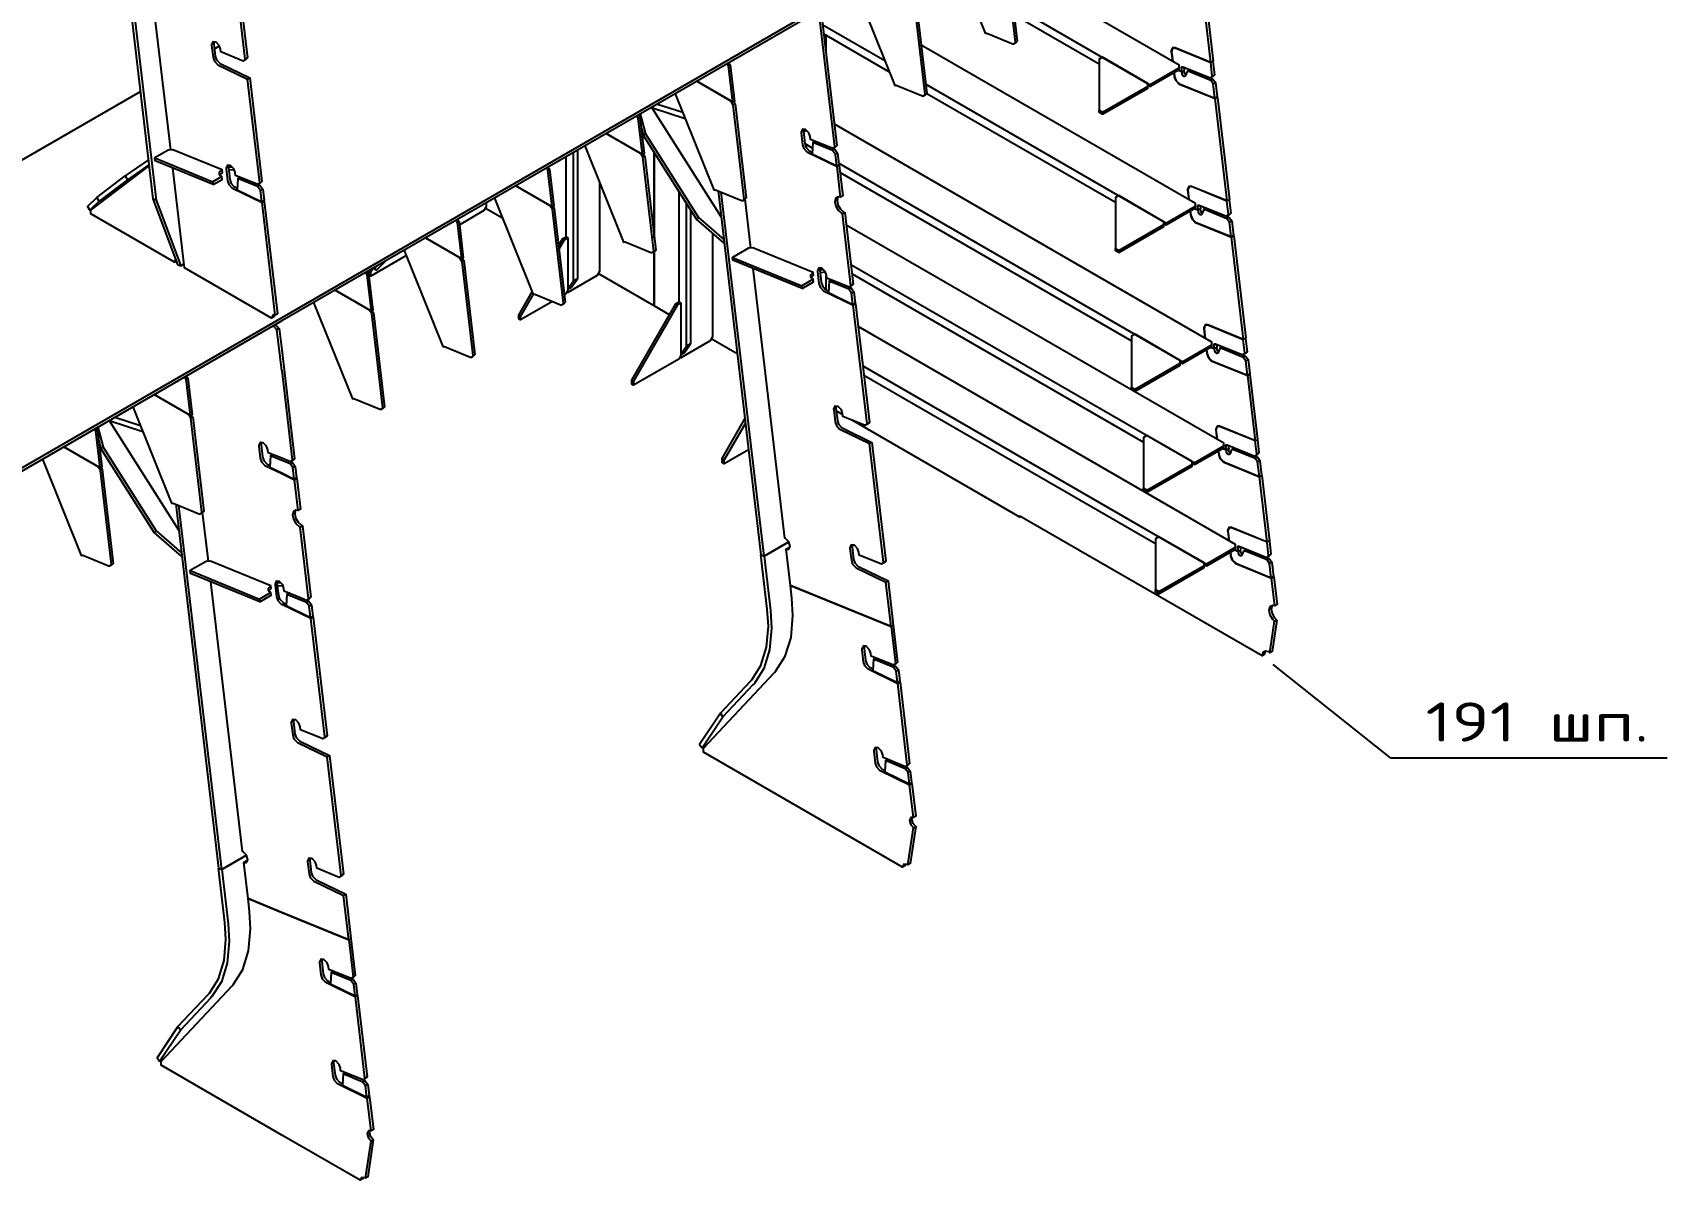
# Model space of a CAD drawing. Header units: millimetres. Extents: x -438477 to 631584, y 118817 to 676146.
# Drawn here: x 358844 to 361401, y 339561 to 341356 of the extents above; entities that cross this region are included whole.
import ezdxf
from ezdxf.enums import TextEntityAlignment as Align

# ---------------------------------------------------------------- set-up
doc = ezdxf.new("R2010")
doc.units = ezdxf.units.MM
doc.linetypes.add('AVEVASOLID', pattern=[7.5, 7.5])
doc.layers.add('20_1', color=1, linetype='CONTINUOUS')
doc.styles.add('SIMPLEX', font='simplex.shx', dxfattribs={"width": 0.7})

msp = doc.modelspace()

# ---------------------------------------------------------------- linework, layer by layer
at = {"layer": '20_1', "color": 1, "linetype": 'AVEVASOLID'}
for p, q in [((358897.612, 342240.641), (359032.161, 341096.134)), ((360381.506, 341340.949), (360364.266, 341487.736)), ((360240.079, 341259.302), (360222.844, 341406.086)), ((360379.506, 341383.698), (360512.322, 341307.017)), ((360080.016, 341368.406), (360176.909, 341312.464)), ((360081.715, 341353.953), (360183.98, 341294.91)), ((360084.769, 341352.189), (360084.769, 341327.982)), ((359932.781, 341304.108), (359930.631, 341307.496)), ((360635.902, 341297.123), (360642.038, 341294.611)), ((360643.417, 341302.71), (360686.45, 341285.102)), ((360650.481, 341295.518), (360651.643, 341295.649)), ((359882.773, 341279.865), (359939.491, 341247.117)), ((359935.944, 341249.17), (359882.776, 341279.865)), ((360588.336, 341273.743), (360591.872, 341271.702)), ((360690.866, 341275.87), (360686.91, 341281.202)), ((359821.227, 341244.33), (359860.951, 341231.367)), ((360242.877, 341260.904), (360537.758, 341090.656)), ((359791.359, 341222.458), (359789.209, 341225.846)), ((359794.191, 341228.724), (359802.568, 341197.785)), ((359812.192, 341239.115), (359864.739, 341221.967)), ((359957.237, 341096.006), (359939.989, 341242.795)), ((359741.351, 341198.215), (359798.07, 341165.467)), ((359794.536, 341167.512), (359741.354, 341198.215)), ((359795.554, 341209.278), (359799.33, 341195.331)), ((360054.352, 341203.171), (360049.796, 341200.541)), ((360051.91, 341182.551), (360063.976, 341175.583)), ((360099.745, 341165.635), (360095.387, 341171.543)), ((359024.982, 341157.197), (358988.428, 341131.827)), ((359025.906, 341149.338), (358992.171, 341125.925)), ((359649.938, 341140.809), (359647.788, 341144.196)), ((359678.536, 341036.89), (359678.536, 341161.948)), ((359815.816, 341014.353), (359798.579, 341161.136)), ((359599.93, 341116.565), (359656.648, 341083.82)), ((359653.114, 341085.862), (359599.933, 341116.569)), ((360107.202, 341137.156), (360563.245, 340873.859)), ((359200.243, 341109.333), (359195.885, 341115.241)), ((359855.312, 340934.827), (359855.312, 341107.096)), ((359988.208, 340537.302), (359921.294, 341106.589)), ((359674.394, 340932.703), (359657.16, 341079.487)), ((359885.751, 341066.678), (359925.334, 341032.548)), ((360661.337, 341080.762), (360667.473, 341078.254)), ((360668.852, 341086.353), (360711.885, 341068.744)), ((360675.917, 341079.16), (360677.08, 341079.288)), ((359508.516, 341059.159), (359506.366, 341062.546)), ((360613.771, 341057.383), (360617.307, 341055.341)), ((360716.301, 341059.51), (360712.344, 341064.841)), ((359458.508, 341034.916), (359515.227, 341002.17)), ((359511.682, 341004.218), (359458.511, 341034.919)), ((359666.84, 341022.757), (359673.232, 341033.826)), ((359667.478, 341017.328), (359676.061, 341032.194)), ((359383.012, 340991.327), (359378.265, 340986.619)), ((359532.985, 340851.05), (359515.727, 340997.843)), ((359367.095, 340977.509), (359364.945, 340980.897)), ((359681.365, 340955.182), (359690.202, 340967.756)), ((360084.769, 340979.175), (360084.769, 340954.368)), ((360125.789, 340979.044), (360581.831, 340715.748)), ((359317.087, 340953.266), (359373.805, 340920.521)), ((359370.271, 340922.562), (359317.09, 340953.269)), ((359681.011, 340949.729), (359681.011, 340952.994)), ((360125.232, 340948.838), (360120.874, 340954.746)), ((359391.55, 340769.404), (359374.316, 340916.187)), ((359781.065, 340812.354), (359850.009, 340931.766)), ((359858.141, 340853.119), (359866.979, 340865.693)), ((360686.824, 340863.965), (360692.961, 340861.454)), ((360694.339, 340869.553), (360737.373, 340851.945)), ((360701.404, 340862.36), (360702.565, 340862.488)), ((359857.787, 340847.666), (359857.787, 340850.931)), ((360639.258, 340840.586), (360642.793, 340838.544)), ((360741.788, 340842.713), (360737.831, 340848.044)), ((359084.251, 340814.21), (359082.102, 340817.597)), ((360144.428, 340820.499), (360600.47, 340557.203)), ((359034.244, 340789.966), (359090.962, 340757.221)), ((359087.428, 340759.263), (359034.247, 340789.969)), ((358942.83, 340732.56), (358940.68, 340735.947)), ((358945.664, 340738.825), (358954.039, 340707.886)), ((358963.663, 340749.216), (359016.217, 340732.068)), ((358972.699, 340754.432), (359012.431, 340741.468)), ((359108.704, 340606.107), (359091.473, 340752.891)), ((358892.822, 340708.317), (358949.541, 340675.571)), ((358945.998, 340677.622), (358892.827, 340708.32)), ((358947.026, 340719.379), (358950.801, 340705.433)), ((360712.927, 340711.445), (360755.96, 340693.836)), ((359216.071, 340694.245), (359219.417, 340696.177)), ((359251.216, 340675.739), (359246.858, 340681.647)), ((360657.845, 340682.477), (360661.382, 340680.436)), ((360705.412, 340705.857), (360711.548, 340703.345)), ((360719.991, 340704.252), (360721.153, 340704.38)), ((360760.376, 340684.604), (360756.418, 340689.936)), ((358967.294, 340524.454), (358950.041, 340671.247)), ((359233.673, 340667.545), (359253.307, 340657.969)), ((359139.679, 340047.403), (359072.765, 340616.697)), ((359037.222, 340576.78), (359076.805, 340542.649)), ((360724.051, 340547.309), (360730.187, 340544.797)), ((360731.566, 340552.897), (360774.599, 340535.288)), ((360738.629, 340545.707), (360739.792, 340545.835)), ((360779.015, 340526.056), (360775.057, 340531.388)), ((360676.485, 340523.929), (360680.02, 340521.888)), ((359233.673, 340491.672), (359235.138, 340491.797)), ((359276.703, 340458.939), (359272.345, 340464.847)), ((360194.74, 340357.572), (360190.382, 340363.48)), ((359891.15, 340237.363), (359923.886, 340285.981)), ((360213.381, 340199.024), (360209.023, 340204.932)), ((359346.213, 339867.673), (359341.855, 339873.581)), ((359042.622, 339747.465), (359075.357, 339796.082)), ((359364.851, 339709.125), (359360.494, 339715.037))]:
    msp.add_line(p, q, dxfattribs=at)
at = {"layer": '20_1', "color": 6, "linetype": 'AVEVASOLID'}
for p, q in [((359059.934, 341172.538), (358934.366, 342240.641)), ((359128.362, 341330.802), (359136.202, 341335.328)), ((359933.44, 341308.396), (359933.36, 341309.07)), ((358326.613, 340867.911), (359012.441, 341263.877)), ((360696.632, 341255.134), (360697.452, 341254.798)), ((359921.172, 341067.954), (359812.674, 341238.956)), ((359816.417, 341168.397), (359816.417, 341034.943)), ((359816.417, 341034.943), (359816.417, 341168.397)), ((360104.244, 341149.256), (360105.873, 341148.462)), ((359204.743, 341092.954), (359206.371, 341092.161)), ((359967.433, 341019.199), (359958.403, 341096.024)), ((359579.05, 341065.751), (359552.316, 341081.183)), ((360722.069, 341038.773), (360722.887, 341038.437)), ((359372.359, 340975.245), (359428.206, 341007.486)), ((359370, 340983.814), (359369.53, 340982.999)), ((359375.658, 340987.082), (359372.359, 340981.367)), ((360129.73, 340932.459), (360131.358, 340931.666)), ((359233.673, 340910.004), (357468.002, 339890.595)), ((359233.673, 340905.106), (357468.002, 339885.697)), ((359946.358, 340853.684), (359905.516, 340877.265)), ((359233.673, 340859.922), (359253.676, 340689.771)), ((359084.912, 340818.497), (359084.833, 340819.175)), ((359233.673, 340827.805), (359250.14, 340687.729)), ((360747.556, 340821.976), (360748.375, 340821.641)), ((360111.313, 340758.448), (360101.073, 340764.359)), ((359072.644, 340578.055), (358964.147, 340749.061)), ((360388.371, 340598.487), (360125.823, 340750.071)), ((359233.673, 340666.33), (359253.809, 340656.525)), ((359255.715, 340659.36), (359257.344, 340658.567)), ((360766.142, 340663.868), (360766.962, 340663.532)), ((359118.904, 340529.3), (359109.874, 340606.132)), ((360784.781, 340505.32), (360785.6, 340504.984)), ((359279.295, 340439.728), (359233.673, 340461.948)), ((359281.203, 340442.56), (359282.831, 340441.767)), ((360772.206, 340388.706), (360770.787, 340383.646)), ((360199.24, 340341.193), (360200.868, 340340.4)), ((360217.879, 340182.645), (360219.507, 340181.852)), ((359350.711, 339851.294), (359352.339, 339850.501)), ((359369.35, 339692.75), (359370.979, 339691.956))]:
    msp.add_line(p, q, dxfattribs=at)
at = {"layer": '20_1', "ltscale": 0.5}
msp.add_line((360968.088, 340221.753), (360784.675, 340368.154), dxfattribs=at)
at = {"layer": '20_1', "color": 1, "linetype": 'AVEVASOLID'}
for points in [[(358902.275, 342240.641), (359037.059, 341094.129), (359075.565, 340991.401)], [(360273.493, 341505.445), (360334.113, 341354.938), (360336.533, 341355.234), (360378.517, 341338.047)], [(360367.095, 341489.368), (360384.334, 341342.582), (360381.345, 341339.679), (360378.517, 341338.047), (360381.506, 341340.949), (360384.334, 341342.582)], [(360591.872, 341274.561), (360591.872, 341271.702), (360637.834, 341298.237), (360637.834, 341305.179), (360370.607, 341459.461)], [(360132.069, 341423.795), (360192.685, 341273.295), (360195.104, 341273.591), (360237.09, 341256.4)], [(360225.673, 341407.718), (360242.908, 341260.935), (360239.917, 341258.033), (360237.09, 341256.4), (360240.079, 341259.302), (360242.908, 341260.935)], [(360377.808, 341398.148), (360591.872, 341274.561), (360637.834, 341301.096)], [(360617.307, 341058.201), (360617.307, 341055.341), (360663.269, 341081.879), (360663.269, 341088.819), (360234.018, 341336.646)], [(360627.057, 341330.927), (360625.687, 341326.056), (360627.435, 341311.182)], [(360631.366, 341331.571), (360627.057, 341330.927), (360628.914, 341331.998)], [(360686.995, 341308.808), (360631.366, 341331.571), (360631.784, 341331.812)], [(359933.106, 341308.924), (359935.256, 341305.536), (359941.966, 341248.548), (359939.491, 341247.117), (359932.781, 341304.108), (359935.256, 341305.536)], [(360517.626, 341228.428), (360588.336, 341269.251), (360588.336, 341276.6), (360517.626, 341317.426), (360512.322, 341314.365), (360512.322, 341234.754)], [(360648.1, 341290.137), (360646.901, 341291.181), (360645.931, 341293.619), (360645.574, 341296.653), (360642.038, 341294.611), (360635.902, 341297.123)], [(360641.274, 341301.114), (360641.765, 341302.543), (360643.392, 341302.723)], [(360644.936, 341302.091), (360645.574, 341296.653), (360642.038, 341294.611), (360641.274, 341301.114), (360643.784, 341302.561)], [(360655.179, 341297.687), (360654.018, 341297.559), (360650.481, 341295.518), (360650.189, 341294.99), (360647.17, 341287.974), (360646.938, 341287.674), (360645.311, 341287.494)], [(360686.372, 341284.91), (360690.445, 341283.243), (360686.91, 341281.202), (360651.854, 341295.545), (360655.391, 341297.587)], [(360690.529, 341310.85), (360692.975, 341290.046), (360689.986, 341287.143), (360686.45, 341285.102), (360689.439, 341288.004), (360692.975, 341290.046)], [(360689.439, 341288.004), (360686.995, 341308.808), (360687.344, 341309.009)], [(360241.216, 341275.336), (360617.307, 341058.201), (360663.269, 341084.736)], [(360517.626, 341231.693), (360517.626, 341228.428), (360512.322, 341231.489), (360512.322, 341234.754), (360517.626, 341231.693), (360588.336, 341272.519)], [(360629.521, 341293.439), (360630.272, 341287.049), (360632.985, 341280.509), (360637.888, 341276.096), (360693.517, 341253.333)], [(360647.572, 341288.91), (360645.201, 341287.543), (360643.364, 341289.139), (360642.395, 341291.578), (360642.038, 341294.611)], [(360690.445, 341283.243), (360694.402, 341277.912), (360697.051, 341255.375), (360693.517, 341253.333), (360690.866, 341275.87), (360694.402, 341277.912)], [(359849.22, 341260.492), (359909.844, 341109.989), (359912.264, 341110.285), (359954.247, 341093.104)], [(359940.675, 341247.803), (359942.816, 341244.428), (359939.989, 341242.795), (359935.947, 341249.164)], [(359942.816, 341244.428), (359960.065, 341097.638), (359957.076, 341094.736), (359954.247, 341093.104), (359957.237, 341096.006), (359960.065, 341097.638)], [(359791.684, 341227.274), (359793.834, 341223.887), (359800.545, 341166.898), (359798.07, 341165.467), (359791.359, 341222.458), (359793.834, 341223.887)], [(359926.021, 341026.71), (359882.514, 341064.225), (359799.33, 341195.331), (359802.568, 341197.785), (359885.751, 341066.678), (359882.514, 341064.225)], [(360642.793, 340841.404), (360642.793, 340838.544), (360688.756, 340865.079), (360688.756, 340872.022), (360098.294, 341212.925)], [(359136.867, 341133.408), (359140.709, 341136.994), (359140.199, 341141.327), (359063.229, 341172.825), (359056.195, 341172.214), (359034.982, 341159.968)], [(359696.097, 341172.086), (359696.097, 340971.158), (359690.202, 340967.756), (359690.202, 341168.683)], [(359707.805, 341178.849), (359768.422, 341028.345), (359770.841, 341028.641), (359812.825, 341011.451)], [(359799.26, 341166.157), (359801.408, 341162.769), (359798.579, 341161.136), (359794.54, 341167.505)], [(360064.6, 341184.144), (360063.326, 341166.648), (360101.834, 341147.867)], [(360095.87, 341174.836), (360098.923, 341173.585), (360095.387, 341171.543), (360064.6, 341184.144), (360067.944, 341186.075)], [(360098.923, 341173.585), (360103.281, 341167.676), (360105.37, 341149.906), (360101.834, 341147.867), (360099.745, 341165.635), (360103.281, 341167.676)], [(359126.456, 341118.412), (359035.492, 341155.634), (359034.982, 341159.968), (359125.946, 341122.745), (359126.456, 341118.412), (359140.598, 341126.575), (359140.09, 341130.909), (359125.946, 341122.745)], [(359150.168, 341145.752), (359150.444, 341145.856), (359155.403, 341146.287)], [(359150.627, 341141.401), (359150.954, 341141.523), (359158.678, 341142.191)], [(359650.263, 341145.624), (359652.413, 341142.237), (359659.123, 341085.248), (359656.648, 341083.82), (359649.938, 341140.809), (359652.413, 341142.237)], [(359801.408, 341162.769), (359818.643, 341015.986), (359815.654, 341013.083), (359812.825, 341011.451), (359815.816, 341014.353), (359818.643, 341015.986)], [(360105.145, 341151.813), (360642.793, 340841.404), (360688.756, 340867.939)], [(358948.077, 341092.515), (358944.333, 341098.417), (358988.428, 341131.827), (358992.171, 341125.925), (358948.077, 341092.515), (358933.374, 341078.19)], [(359140.09, 341130.909), (359136.263, 341133.878), (359136.302, 341137.69), (359140.199, 341141.327)], [(359165.097, 341127.839), (359163.823, 341110.346), (359202.333, 341091.562)], [(359196.367, 341118.534), (359199.42, 341117.283), (359195.885, 341115.241), (359165.097, 341127.839), (359168.443, 341129.77)], [(359199.42, 341117.283), (359203.78, 341111.374), (359205.867, 341093.604), (359202.333, 341091.562), (359200.243, 341109.333), (359203.78, 341111.374)], [(359730.507, 341122.48), (359730.507, 340982.389), (359726.973, 340976.264), (359681.011, 340949.729), (359679.596, 340950.544)], [(358944.333, 341098.417), (358929.631, 341084.089), (358933.374, 341078.19), (358938.678, 341081.251)], [(359037.059, 341094.129), (359032.161, 341096.134), (359070.667, 340993.403), (359075.565, 340991.401), (359080.867, 340994.462)], [(359566.385, 341097.199), (359627.001, 340946.695), (359629.419, 340946.992), (359671.404, 340929.801)], [(359916.396, 341108.594), (359983.31, 340539.307), (359988.208, 340537.302), (360026.796, 340559.58)], [(360543.06, 341012.067), (360613.771, 341052.894), (360613.771, 341060.242), (360543.06, 341101.066), (360537.758, 341098.005), (360537.758, 341018.397)], [(360652.492, 341114.567), (360651.122, 341109.696), (360652.87, 341094.822)], [(360656.801, 341115.21), (360652.492, 341114.567), (360654.35, 341115.641)], [(360712.43, 341092.447), (360656.801, 341115.21), (360657.219, 341115.452)], [(360715.965, 341094.489), (360718.41, 341073.685), (360715.422, 341070.783), (360711.885, 341068.744), (360714.876, 341071.647), (360718.41, 341073.685)], [(360714.876, 341071.647), (360712.43, 341092.447), (360712.779, 341092.652)], [(359657.839, 341084.507), (359659.987, 341081.119), (359657.16, 341079.487), (359653.119, 341085.856)], [(359659.987, 341081.119), (359677.222, 340934.336), (359674.233, 340931.434), (359671.404, 340929.801), (359674.394, 340932.703), (359677.222, 340934.336)], [(359872.875, 341079.416), (359872.875, 340869.095), (359866.979, 340865.693), (359866.979, 341088.709)], [(360654.956, 341077.079), (360655.707, 341070.691), (360658.42, 341064.148), (360663.323, 341059.736), (360718.952, 341036.973)], [(360673.535, 341073.777), (360672.336, 341074.82), (360671.365, 341077.259), (360671.01, 341080.292), (360667.473, 341078.254), (360661.337, 341080.762)], [(360666.71, 341084.754), (360667.201, 341086.182), (360668.828, 341086.362)], [(360670.371, 341085.731), (360671.01, 341080.292), (360667.473, 341078.254), (360666.71, 341084.754), (360669.219, 341086.204)], [(360673.007, 341072.553), (360670.636, 341071.183), (360668.8, 341072.779), (360667.83, 341075.217), (360667.473, 341078.254)], [(360680.614, 341081.33), (360679.453, 341081.202), (360675.917, 341079.16), (360675.624, 341078.629), (360672.604, 341071.616), (360672.373, 341071.314), (360670.746, 341071.134)], [(360711.807, 341068.549), (360715.88, 341066.883), (360712.344, 341064.841), (360677.29, 341079.188), (360680.826, 341081.226)], [(360715.88, 341066.883), (360719.838, 341061.551), (360722.487, 341039.014), (360718.952, 341036.973), (360716.301, 341059.51), (360719.838, 341061.551)], [(359508.841, 341063.975), (359510.991, 341060.587), (359517.702, 341003.599), (359515.227, 341002.17), (359508.516, 341059.159), (359510.991, 341060.587)], [(359907.285, 341042.866), (359907.285, 340880.326), (359903.749, 340874.201), (359857.787, 340847.666), (359856.372, 340848.484)], [(360661.382, 340683.292), (360661.382, 340680.436), (360707.343, 340706.971), (360707.343, 340713.91), (360116.881, 341054.816)], [(360543.06, 341015.333), (360543.06, 341012.067), (360537.758, 341015.131), (360537.758, 341018.397), (360543.06, 341015.333), (360613.771, 341056.159)], [(359424.959, 341015.546), (359485.594, 340865.03), (359488.013, 340865.326), (359529.996, 340848.148)], [(359681.365, 341035.257), (359676.061, 341032.194), (359673.232, 341033.826), (359678.536, 341036.89), (359681.365, 341035.257), (359681.365, 340953.608), (359677.828, 340947.483), (359675.815, 340946.32)], [(360061.855, 340972.913), (360065.697, 340976.499), (360065.187, 340980.832), (359970.729, 341019.486), (359963.695, 341018.876), (359938.947, 341004.587)], [(359396.256, 340998.975), (359381.764, 340984.595), (359376.56, 340987.601)], [(359516.414, 341002.854), (359518.556, 340999.476), (359515.727, 340997.843), (359511.687, 341004.212)], [(359518.556, 340999.476), (359535.814, 340852.683), (359532.825, 340849.781), (359529.996, 340848.148), (359532.985, 340851.05), (359535.814, 340852.683)], [(360047.91, 340955.875), (359939.456, 341000.254), (359938.947, 341004.587), (360047.4, 340960.209), (360047.91, 340955.875), (360065.587, 340966.08), (360065.077, 340970.414), (360047.4, 340960.209)], [(360124.091, 340993.497), (360661.382, 340683.292), (360707.343, 340709.83)], [(359367.42, 340982.325), (359369.569, 340978.937), (359376.28, 340921.949), (359373.805, 340920.521), (359367.095, 340977.509), (359369.569, 340978.937)], [(359681.365, 340954.883), (359686.905, 340958.082), (359696.097, 340971.158)], [(360065.077, 340970.414), (360061.25, 340973.383), (360061.29, 340977.195), (360065.187, 340980.832)], [(360075.156, 340985.257), (360075.433, 340985.361), (360080.393, 340985.792)], [(360075.615, 340980.906), (360075.943, 340981.028), (360083.667, 340981.696)], [(360090.086, 340967.344), (360088.812, 340949.851), (360127.321, 340931.067)], [(360121.356, 340958.036), (360124.41, 340956.788), (360120.874, 340954.746), (360090.086, 340967.344), (360093.431, 340969.275)], [(359626.875, 340947.004), (359607.118, 340912.781), (359604.289, 340914.414), (359625.327, 340950.852)], [(360124.41, 340956.788), (360128.767, 340950.879), (360130.856, 340933.109), (360127.321, 340931.067), (360125.232, 340948.838), (360128.767, 340950.879)], [(359283.542, 340933.899), (359344.156, 340783.396), (359346.574, 340783.692), (359388.559, 340766.504)], [(359374.997, 340921.207), (359377.144, 340917.823), (359374.316, 340916.187), (359370.276, 340922.556)], [(359377.144, 340917.823), (359394.377, 340771.036), (359391.388, 340768.137), (359388.559, 340766.504), (359391.55, 340769.404), (359394.377, 340771.036)], [(359607.118, 340906.659), (359604.289, 340908.292), (359604.289, 340914.414)], [(359657.245, 340935.599), (359607.118, 340906.659), (359607.118, 340912.781)], [(359852.837, 340930.134), (359783.894, 340810.718), (359783.894, 340804.596), (359781.065, 340806.229), (359781.065, 340812.354), (359783.894, 340810.718)], [(359858.141, 340933.195), (359852.837, 340930.134), (359850.009, 340931.766), (359855.312, 340934.827), (359858.141, 340933.195), (359858.141, 340851.545), (359854.605, 340845.42), (359783.894, 340804.596)], [(360680.02, 340524.747), (360680.02, 340521.888), (360725.981, 340548.426), (360725.981, 340555.366), (360135.521, 340896.268)], [(360677.979, 340897.77), (360676.608, 340892.899), (360678.357, 340878.025)], [(360682.288, 340898.414), (360677.979, 340897.77), (360679.836, 340898.841)], [(360737.917, 340875.651), (360682.288, 340898.414), (360682.706, 340898.655)], [(359858.141, 340852.82), (359863.681, 340856.019), (359872.875, 340869.095)], [(360568.547, 340795.27), (360639.258, 340836.094), (360639.258, 340843.442), (360568.547, 340884.269), (360563.245, 340881.208), (360563.245, 340801.597)], [(360699.022, 340856.98), (360697.823, 340858.024), (360696.852, 340860.462), (360696.495, 340863.495), (360692.961, 340861.454), (360686.824, 340863.965)], [(360692.197, 340867.957), (360692.687, 340869.385), (360694.315, 340869.565)], [(360695.857, 340868.934), (360696.495, 340863.495), (360692.961, 340861.454), (360692.197, 340867.957), (360694.705, 340869.404)], [(360698.494, 340855.753), (360696.123, 340854.386), (360694.286, 340855.982), (360693.317, 340858.42), (360692.961, 340861.454)], [(360706.102, 340864.53), (360704.939, 340864.402), (360701.404, 340862.36), (360701.112, 340861.832), (360698.091, 340854.816), (360697.859, 340854.517), (360696.233, 340854.337)], [(360737.294, 340851.752), (360741.367, 340850.086), (360737.831, 340848.044), (360702.777, 340862.388), (360706.313, 340864.429)], [(360741.452, 340877.692), (360743.898, 340856.888), (360740.907, 340853.986), (360737.373, 340851.945), (360740.361, 340854.847), (360743.898, 340856.888)], [(360740.361, 340854.847), (360737.917, 340875.651), (360738.266, 340875.852)], [(360142.729, 340834.952), (360680.02, 340524.747), (360725.981, 340551.282)], [(360568.547, 340798.536), (360568.547, 340795.27), (360563.245, 340798.331), (360563.245, 340801.597), (360568.547, 340798.536), (360639.258, 340839.362)], [(360680.443, 340860.282), (360681.194, 340853.892), (360683.907, 340847.352), (360688.809, 340842.939), (360744.438, 340820.176)], [(360741.367, 340850.086), (360745.323, 340844.755), (360747.974, 340822.217), (360744.438, 340820.176), (360741.788, 340842.713), (360745.323, 340844.755)], [(359084.577, 340819.025), (359086.726, 340815.638), (359093.437, 340758.649), (359090.962, 340757.221), (359084.251, 340814.21), (359086.726, 340815.638)], [(359000.699, 340770.6), (359061.31, 340620.099), (359063.728, 340620.395), (359105.715, 340603.205)], [(359092.154, 340757.908), (359094.301, 340754.523), (359091.473, 340752.891), (359087.433, 340759.257)], [(358943.155, 340737.375), (358945.305, 340733.988), (358952.016, 340676.999), (358949.541, 340675.571), (358942.83, 340732.56), (358945.305, 340733.988)], [(359094.301, 340754.523), (359111.533, 340607.74), (359108.542, 340604.838), (359105.715, 340603.205), (359108.704, 340606.107), (359111.533, 340607.74)], [(359959.114, 340745.154), (359926.022, 340687.836), (359922.487, 340689.878), (359958.318, 340751.938)], [(360696.565, 340739.661), (360695.195, 340734.791), (360696.944, 340719.916)], [(360700.874, 340740.305), (360696.565, 340739.661), (360698.424, 340740.732)], [(360756.503, 340717.542), (360700.874, 340740.305), (360701.293, 340740.546)], [(359077.492, 340536.811), (359033.984, 340574.326), (358950.801, 340705.433), (358954.039, 340707.886), (359037.222, 340576.78), (359033.984, 340574.326)], [(360587.135, 340637.162), (360657.845, 340677.985), (360657.845, 340685.334), (360587.135, 340726.16), (360581.831, 340723.096), (360581.831, 340643.488)], [(360710.783, 340709.846), (360711.275, 340711.277), (360712.901, 340711.457)], [(360714.444, 340710.825), (360715.083, 340705.387), (360711.548, 340703.345), (360710.783, 340709.846), (360713.292, 340711.295)], [(360760.039, 340719.584), (360762.485, 340698.78), (360759.496, 340695.878), (360755.96, 340693.836), (360758.949, 340696.738), (360762.485, 340698.78)], [(360758.949, 340696.738), (360756.503, 340717.542), (360756.853, 340717.743)], [(358859.273, 340688.947), (358919.902, 340538.437), (358922.321, 340538.733), (358964.305, 340521.552)], [(359233.673, 340687.043), (359216.071, 340694.245), (359214.797, 340676.752), (359233.673, 340667.545)], [(359247.34, 340684.937), (359250.394, 340683.689), (359246.858, 340681.647), (359233.673, 340687.043)], [(359250.394, 340683.689), (359254.753, 340677.778), (359256.841, 340660.01), (359253.307, 340657.969), (359251.216, 340675.739), (359254.753, 340677.778)], [(359926.022, 340681.714), (359922.487, 340683.753), (359922.487, 340689.878)], [(359963.994, 340703.635), (359926.022, 340681.714), (359926.022, 340687.836)], [(360699.031, 340702.173), (360699.782, 340695.783), (360702.493, 340689.243), (360707.396, 340684.83), (360763.025, 340662.067)], [(360717.609, 340698.871), (360716.409, 340699.915), (360715.44, 340702.353), (360715.083, 340705.387), (360711.548, 340703.345), (360705.412, 340705.857)], [(360717.082, 340697.645), (360714.71, 340696.277), (360712.874, 340697.873), (360711.903, 340700.312), (360711.548, 340703.345)], [(360724.689, 340706.421), (360723.526, 340706.293), (360719.991, 340704.252), (360719.699, 340703.724), (360716.678, 340696.708), (360716.448, 340696.409), (360714.819, 340696.229)], [(360755.881, 340693.644), (360759.953, 340691.977), (360756.418, 340689.936), (360721.364, 340704.279), (360724.899, 340706.321)], [(360759.953, 340691.977), (360763.912, 340686.646), (360766.56, 340664.109), (360763.025, 340662.067), (360760.376, 340684.604), (360763.912, 340686.646)], [(358950.728, 340676.255), (358952.87, 340672.88), (358950.041, 340671.247), (358946.001, 340677.613)], [(358952.87, 340672.88), (358970.122, 340526.087), (358967.134, 340523.185), (358964.305, 340521.552), (358967.294, 340524.454), (358970.122, 340526.087)], [(360587.135, 340640.427), (360587.135, 340637.162), (360581.831, 340640.223), (360581.831, 340643.488), (360587.135, 340640.427), (360657.845, 340681.251)], [(359067.867, 340618.702), (359134.781, 340049.408), (359139.679, 340047.403), (359178.267, 340069.684)], [(360715.205, 340581.113), (360713.835, 340576.243), (360715.584, 340561.368)], [(360719.515, 340581.757), (360715.205, 340581.113), (360717.062, 340582.187)], [(360775.142, 340558.994), (360719.515, 340581.757), (360719.933, 340581.998)], [(360026.796, 340559.58), (359988.208, 340537.302), (359998.187, 340452.396), (359999.848, 340424.967), (359996.791, 340390.891), (359987.737, 340361.655), (359973.035, 340338.382), (359970.882, 340335.999), (359923.886, 340285.981), (359919.838, 340291.605), (359966.834, 340341.627), (359968.919, 340343.934), (359983.164, 340366.483), (359991.936, 340394.809), (359994.898, 340427.823), (359993.289, 340454.401), (359983.31, 340539.307), (359988.208, 340537.302)], [(360605.774, 340478.614), (360676.485, 340519.44), (360676.485, 340526.789), (360605.774, 340567.612), (360600.47, 340564.551), (360600.47, 340484.943)], [(360778.677, 340561.036), (360781.123, 340540.232), (360778.134, 340537.33), (360774.599, 340535.288), (360777.588, 340538.193), (360781.123, 340540.232)], [(360777.588, 340538.193), (360775.142, 340558.994), (360775.493, 340559.199)], [(359213.327, 340483.014), (359217.169, 340486.6), (359216.66, 340490.937), (359122.2, 340529.587), (359115.167, 340528.977), (359090.418, 340514.689)], [(360717.67, 340543.625), (360718.42, 340537.238), (360721.132, 340530.695), (360726.036, 340526.282), (360781.664, 340503.519)], [(360736.247, 340540.323), (360735.048, 340541.367), (360734.079, 340543.805), (360733.722, 340546.839), (360730.187, 340544.797), (360724.051, 340547.309)], [(360729.422, 340551.301), (360729.913, 340552.729), (360731.54, 340552.909)], [(360733.083, 340552.277), (360733.722, 340546.839), (360730.187, 340544.797), (360729.422, 340551.301), (360731.932, 340552.747)], [(360735.719, 340539.097), (360733.348, 340537.729), (360731.513, 340539.325), (360730.544, 340541.764), (360730.187, 340544.797)], [(360743.327, 340547.877), (360742.165, 340547.745), (360738.629, 340545.707), (360738.338, 340545.176), (360735.317, 340538.163), (360735.086, 340537.861), (360733.458, 340537.681)], [(360774.519, 340535.096), (360778.594, 340533.429), (360775.057, 340531.388), (360740.003, 340545.734), (360743.538, 340547.773)], [(360778.594, 340533.429), (360782.55, 340528.098), (360785.199, 340505.561), (360781.664, 340503.519), (360779.015, 340526.056), (360782.55, 340528.098)], [(359199.381, 340465.976), (359090.927, 340510.355), (359090.418, 340514.689), (359198.871, 340470.31), (359199.381, 340465.976), (359217.058, 340476.182), (359216.548, 340480.518), (359198.871, 340470.31)], [(360605.774, 340481.879), (360605.774, 340478.614), (360600.47, 340481.675), (360600.47, 340484.943), (360605.774, 340481.879), (360676.485, 340522.706)], [(359216.548, 340480.518), (359212.721, 340483.484), (359212.763, 340487.299), (359216.66, 340490.937)], [(359226.628, 340495.362), (359226.904, 340495.463), (359231.863, 340495.893)], [(359227.087, 340491.007), (359227.414, 340491.129), (359233.673, 340491.672)], [(359241.557, 340477.448), (359240.283, 340459.952), (359278.792, 340441.172)], [(359272.827, 340468.14), (359275.881, 340466.889), (359272.345, 340464.847), (359241.557, 340477.448), (359244.904, 340479.38)], [(359275.881, 340466.889), (359280.238, 340460.981), (359282.329, 340443.21), (359278.792, 340441.172), (359276.703, 340458.939), (359280.238, 340460.981)], [(360159.595, 340376.078), (360158.321, 340358.585), (360196.831, 340339.802)], [(360190.865, 340366.77), (360193.919, 340365.522), (360190.382, 340363.48), (360159.595, 340376.078), (360162.941, 340378.01)], [(360193.919, 340365.522), (360198.277, 340359.614), (360200.366, 340341.843), (360196.831, 340339.802), (360194.74, 340357.572), (360198.277, 340359.614)], [(359919.838, 340291.605), (359887.102, 340242.988), (359891.15, 340237.363), (359896.454, 340240.424)], [(360178.233, 340217.533), (360176.961, 340200.037), (360215.469, 340181.254)], [(360209.505, 340208.225), (360212.558, 340206.974), (360209.023, 340204.932), (360178.233, 340217.533), (360181.58, 340219.462)], [(360212.558, 340206.974), (360216.916, 340201.066), (360219.005, 340183.295), (360215.469, 340181.254), (360213.381, 340199.024), (360216.916, 340201.066)], [(359178.267, 340069.684), (359139.679, 340047.403), (359149.66, 339962.497), (359151.32, 339935.068), (359148.262, 339900.992), (359139.209, 339871.757), (359124.507, 339848.484), (359122.354, 339846.103), (359075.357, 339796.082), (359071.309, 339801.706), (359118.306, 339851.728), (359120.39, 339854.035), (359134.636, 339876.584), (359143.408, 339904.911), (359146.37, 339937.928), (359144.762, 339964.502), (359134.781, 340049.408), (359139.679, 340047.403)], [(359311.067, 339886.179), (359309.793, 339868.686), (359348.302, 339849.903)], [(359342.337, 339876.874), (359345.39, 339875.623), (359341.855, 339873.581), (359311.067, 339886.179), (359314.412, 339888.111)], [(359345.39, 339875.623), (359349.748, 339869.715), (359351.837, 339851.945), (359348.302, 339849.903), (359346.213, 339867.673), (359349.748, 339869.715)], [(359071.309, 339801.706), (359038.573, 339753.089), (359042.622, 339747.465), (359047.925, 339750.525)], [(359329.706, 339727.634), (359328.432, 339710.138), (359366.94, 339691.358)], [(359360.976, 339718.326), (359364.029, 339717.078), (359360.494, 339715.037), (359329.706, 339727.634), (359333.051, 339729.566)], [(359364.029, 339717.078), (359368.387, 339711.167), (359370.476, 339693.4), (359366.94, 339691.358), (359364.851, 339709.125), (359368.387, 339711.167)]]:
    msp.add_lwpolyline(points, dxfattribs=at)
at = {"layer": '20_1', "color": 6, "linetype": 'AVEVASOLID'}
for points in [[(361013.133, 342240.641), (361275.769, 342089.011), (359233.673, 340910.004)], [(361275.769, 342089.011), (361275.769, 342084.11), (359233.673, 340905.106)], [(359173.471, 341311.57), (359176.46, 341314.472), (359157.474, 341475.977), (359161.009, 341478.019), (359179.996, 341316.514), (359176.46, 341314.472)], [(360687.293, 341309.098), (360676.689, 341399.296), (360680.225, 341401.337), (360690.828, 341311.139), (360687.293, 341309.098), (360631.316, 341332.004), (360627.333, 341331.995), (360625.263, 341327.418), (360625.337, 341326.2), (360627.078, 341311.387)], [(360095.679, 341174.726), (360098.668, 341177.628), (360074.71, 341381.424), (360078.246, 341383.463), (360102.203, 341179.67), (360098.668, 341177.628)], [(359179.996, 341316.514), (359177.007, 341313.611), (359173.471, 341311.57), (359138.484, 341325.886), (359137.975, 341330.219), (359135.979, 341335.969), (359130.978, 341341.248), (359125.978, 341341.742), (359123.908, 341337.165), (359123.981, 341335.947), (359126.186, 341317.185), (359128.183, 341311.435), (359133.183, 341306.156), (359133.736, 341305.863), (359180.129, 341283.268)], [(359128.478, 341341.495), (359127.443, 341339.206), (359127.516, 341337.989), (359129.723, 341319.227), (359131.719, 341313.477), (359136.719, 341308.198), (359137.271, 341307.905), (359183.664, 341285.309)], [(359196.178, 341118.424), (359199.167, 341121.326), (359180.129, 341283.268), (359183.664, 341285.309), (359202.702, 341123.368), (359199.167, 341121.326)], [(360629.21, 341293.259), (360629.923, 341287.192), (360631.92, 341281.443), (360636.919, 341276.166), (360637.938, 341275.663), (360693.916, 341252.756)], [(360712.727, 341092.74), (360693.916, 341252.756), (360697.452, 341254.798), (360716.264, 341094.779), (360712.727, 341092.74), (360656.751, 341115.644), (360652.77, 341115.638), (360650.697, 341111.06), (360650.772, 341109.839), (360652.513, 341095.029)], [(360102.203, 341179.67), (360099.214, 341176.768), (360095.679, 341174.726), (360060.693, 341189.042), (360060.184, 341193.375), (360058.186, 341199.125), (360053.186, 341204.404), (360048.186, 341204.899), (360046.115, 341200.321), (360046.188, 341199.1), (360048.395, 341180.341), (360050.392, 341174.592), (360055.391, 341169.312), (360055.943, 341169.019), (360102.336, 341146.424)], [(360050.687, 341204.651), (360049.651, 341202.363), (360049.724, 341201.142), (360051.93, 341182.383), (360053.928, 341176.63), (360058.928, 341171.354), (360059.479, 341171.061), (360063.504, 341169.098)], [(359066.023, 340996.973), (358935.208, 341072.498), (358935.208, 341078.62), (359026.122, 341147.504)], [(359222.159, 340914.115), (359221.01, 340911.573), (359217.474, 340909.531), (359081.632, 340987.961), (359063.255, 341144.272)], [(359202.702, 341123.368), (359199.713, 341120.463), (359196.178, 341118.424), (359161.191, 341132.74), (359160.681, 341137.073), (359158.684, 341142.823), (359153.685, 341148.102), (359148.685, 341148.597), (359146.614, 341144.019), (359146.687, 341142.798), (359148.892, 341124.036), (359150.89, 341118.287), (359155.89, 341113.01), (359156.441, 341112.717), (359202.835, 341090.119)], [(359151.184, 341148.35), (359150.148, 341146.061), (359150.223, 341144.84), (359152.428, 341126.078), (359154.425, 341120.328), (359159.425, 341115.052), (359159.976, 341114.756), (359164.002, 341112.797)], [(360107.948, 341098.691), (360102.336, 341146.424), (360105.873, 341148.462), (360111.484, 341100.733), (360107.948, 341098.691), (360104.173, 341099.36), (360100.292, 341097.117), (360098.869, 341091.813), (360100.292, 341084.87), (360104.173, 341078.144), (360109.477, 341073.441), (360111.005, 341072.687)], [(359223.526, 340914.118), (359202.835, 341090.119), (359206.371, 341092.161), (359227.062, 340916.16), (359223.526, 340914.118), (359219.545, 340914.109), (359217.474, 340909.531)], [(360103.827, 341099.158), (360102.405, 341093.854), (360103.827, 341086.912), (360107.709, 341080.185), (360113.011, 341075.483), (360114.54, 341074.729)], [(359511.575, 341055.622), (359550.549, 341078.122), (359554.085, 341084.247), (359554.085, 341090.098)], [(360121.166, 340957.929), (360124.155, 340960.831), (360111.005, 341072.687), (360114.54, 341074.729), (360127.69, 340962.87), (360124.155, 340960.831)], [(360654.645, 341076.899), (360655.357, 341070.835), (360657.355, 341065.082), (360662.355, 341059.806), (360663.374, 341059.302), (360719.353, 341036.396)], [(360738.216, 340875.94), (360719.353, 341036.396), (360722.887, 341038.437), (360741.75, 340877.982), (360738.216, 340875.94), (360682.237, 340898.847), (360678.256, 340898.838), (360676.186, 340894.26), (360676.259, 340893.043), (360678, 340878.229)], [(359067.401, 341002.115), (359066.023, 340996.973), (359068.741, 340998.542)], [(359816.417, 341013.825), (359816.417, 340928.705), (359728.74, 340979.325)], [(359840.286, 340914.924), (359816.417, 340928.705), (359816.417, 341013.825)], [(359369.53, 340979.001), (359369.53, 340982.999), (359372.359, 340981.367), (359372.359, 340975.245), (359369.832, 340976.7)], [(360027.716, 340550.071), (360026.349, 340550.068), (360022.814, 340548.026), (360026.796, 340548.035), (360028.867, 340552.613), (360026.796, 340559.58), (360021.796, 340564.86), (360020.776, 340565.363), (359971.185, 340987.269)], [(360127.69, 340962.87), (360124.701, 340959.968), (360121.166, 340957.929), (360086.18, 340972.245), (360085.671, 340976.578), (360083.673, 340982.328), (360078.673, 340987.607), (360073.673, 340988.102), (360071.602, 340983.524), (360071.675, 340982.303), (360073.882, 340963.541), (360075.879, 340957.792), (360080.879, 340952.515), (360081.43, 340952.222), (360127.823, 340929.624)], [(360076.173, 340987.855), (360075.137, 340985.566), (360075.211, 340984.345), (360077.417, 340965.583), (360079.414, 340959.833), (360084.413, 340954.557), (360084.966, 340954.261), (360088.991, 340952.302)], [(360146.602, 340741.569), (360149.59, 340744.471), (360127.823, 340929.624), (360131.358, 340931.666), (360153.127, 340746.512), (360149.59, 340744.471)], [(359220.163, 340897.306), (359225.163, 340892.029), (359226.183, 340891.526)], [(359223.699, 340899.347), (359228.699, 340894.071), (359229.717, 340893.567)], [(359233.673, 340827.805), (359226.183, 340891.526), (359229.717, 340893.567), (359233.673, 340859.922)], [(360680.132, 340860.102), (360680.844, 340854.035), (360682.842, 340848.285), (360687.842, 340843.009), (360688.86, 340842.505), (360744.838, 340819.599)], [(360756.802, 340717.832), (360744.838, 340819.599), (360748.375, 340821.641), (360760.338, 340719.874), (360756.802, 340717.832), (360700.824, 340740.738), (360696.843, 340740.729), (360694.772, 340736.152), (360694.846, 340734.934), (360696.587, 340720.121)], [(360153.127, 340746.512), (360150.136, 340743.61), (360146.602, 340741.569), (360111.615, 340755.884), (360111.105, 340760.218), (360109.108, 340765.967), (360104.108, 340771.247), (360099.107, 340771.741), (360097.037, 340767.164), (360097.112, 340765.943), (360099.316, 340747.184), (360101.314, 340741.434), (360106.314, 340736.155), (360106.865, 340735.862), (360153.259, 340713.267)], [(360101.608, 340771.494), (360100.572, 340769.205), (360100.647, 340767.985), (360102.852, 340749.225), (360104.849, 340743.473), (360109.85, 340738.196), (360110.4, 340737.903), (360156.795, 340715.305)], [(359233.673, 340690.342), (359212.164, 340699.143), (359211.655, 340703.476), (359209.657, 340709.226), (359204.659, 340714.506), (359199.658, 340715), (359197.588, 340710.422), (359197.661, 340709.205), (359199.866, 340690.442), (359201.863, 340684.693), (359206.863, 340679.413), (359207.414, 340679.12), (359233.673, 340666.33)], [(359202.158, 340714.753), (359201.122, 340712.464), (359201.196, 340711.246), (359203.401, 340692.484), (359205.399, 340686.735), (359210.399, 340681.455), (359210.95, 340681.162), (359214.975, 340679.203)], [(360172.087, 340524.772), (360175.078, 340527.674), (360153.259, 340713.267), (360156.795, 340715.305), (360178.612, 340529.712), (360175.078, 340527.674)], [(359247.151, 340684.827), (359250.14, 340687.729), (359253.676, 340689.771), (359250.687, 340686.869), (359247.151, 340684.827), (359233.673, 340690.342)], [(360698.718, 340701.993), (360699.431, 340695.926), (360701.428, 340690.177), (360706.429, 340684.897), (360707.448, 340684.397), (360763.426, 340661.49)], [(359259.419, 340608.793), (359253.809, 340656.525), (359257.344, 340658.567), (359262.955, 340610.834), (359259.419, 340608.793), (359255.644, 340609.461), (359251.762, 340607.218), (359250.342, 340601.917), (359251.762, 340594.971), (359255.644, 340588.248), (359260.948, 340583.545), (359262.477, 340582.789)], [(360775.441, 340559.284), (360763.426, 340661.49), (360766.962, 340663.532), (360778.977, 340561.326), (360775.441, 340559.284), (360719.463, 340582.19), (360715.482, 340582.184), (360713.411, 340577.607), (360713.484, 340576.386), (360715.227, 340561.576)], [(359255.298, 340609.26), (359253.877, 340603.956), (359255.298, 340597.013), (359259.181, 340590.29), (359264.484, 340585.587), (359266.013, 340584.83)], [(359272.638, 340468.03), (359275.627, 340470.933), (359262.477, 340582.789), (359266.013, 340584.83), (359279.163, 340472.974), (359275.627, 340470.933)], [(360770.784, 340383.417), (360767.249, 340381.376), (360388.371, 340600.12), (360388.371, 340598.487), (360389.786, 340599.305)], [(360178.612, 340529.712), (360175.624, 340526.81), (360172.087, 340524.772), (360137.102, 340539.087), (360136.592, 340543.421), (360134.595, 340549.17), (360129.595, 340554.447), (360124.596, 340554.944), (360122.524, 340550.367), (360122.597, 340549.146), (360124.803, 340530.384), (360126.801, 340524.634), (360131.801, 340519.358), (360132.352, 340519.065), (360178.746, 340496.467)], [(360127.095, 340554.697), (360126.059, 340552.408), (360126.134, 340551.188), (360128.339, 340532.425), (360130.336, 340526.676), (360135.336, 340521.399), (360135.887, 340521.103), (360182.282, 340498.508)], [(360186.891, 340427.176), (360178.746, 340496.467), (360182.282, 340498.508), (360190.427, 340429.218), (360186.891, 340427.176), (360029.437, 340491.681), (360022.814, 340548.026)], [(360717.357, 340543.445), (360718.071, 340537.378), (360720.067, 340531.629), (360725.067, 340526.352), (360726.087, 340525.849), (360782.065, 340502.942)], [(360787.164, 340459.565), (360782.065, 340502.942), (360785.6, 340504.984), (360790.7, 340461.606), (360787.164, 340459.565), (360783.389, 340460.23), (360779.508, 340457.99), (360778.087, 340452.686), (360779.508, 340445.74), (360783.389, 340439.017), (360787.004, 340435.447)], [(359179.189, 340060.172), (359177.821, 340060.169), (359174.286, 340058.127), (359178.267, 340058.137), (359180.338, 340062.714), (359178.267, 340069.684), (359173.267, 340074.961), (359172.249, 340075.464), (359122.658, 340497.37)], [(359233.673, 340493.982), (359230.144, 340497.709), (359225.145, 340498.203), (359223.073, 340493.625), (359223.148, 340492.405), (359225.353, 340473.646), (359227.35, 340467.896), (359232.35, 340462.617), (359232.901, 340462.324), (359233.673, 340461.948)], [(359233.673, 340466.993), (359230.885, 340469.935), (359228.888, 340475.687), (359226.683, 340494.446), (359226.61, 340495.667), (359227.644, 340497.956)], [(359279.163, 340472.974), (359276.173, 340470.072), (359272.638, 340468.03), (359237.651, 340482.346), (359237.142, 340486.68), (359235.144, 340492.429), (359233.673, 340493.982)], [(360209.442, 340055.555), (360208.408, 340053.275), (360204.872, 340051.233), (359893.407, 340231.058), (359893.407, 340237.18), (360004.469, 340355.393), (360006.622, 340357.773), (360021.324, 340381.046), (360030.379, 340410.282), (360033.435, 340444.358), (360031.775, 340471.787), (360029.437, 340491.681), (360186.891, 340427.176), (360193.665, 340369.562)], [(359233.673, 340466.993), (359235.886, 340464.658), (359236.437, 340464.365), (359240.462, 340462.403)], [(360783.043, 340460.032), (360781.621, 340454.728), (360783.043, 340447.782), (360786.925, 340441.059), (360790.54, 340437.488)], [(359298.073, 340251.67), (359301.062, 340254.572), (359279.295, 340439.728), (359282.831, 340441.767), (359304.598, 340256.614), (359301.062, 340254.572)], [(360186.891, 340427.176), (360190.427, 340429.218), (360197.2, 340371.604)], [(360779.546, 340386.353), (360787.004, 340435.447), (360790.54, 340437.488), (360783.081, 340388.395), (360779.546, 340386.353), (360777.857, 340387.485), (360772.554, 340388.907), (360768.671, 340386.664), (360767.252, 340381.605)], [(360190.675, 340366.66), (360193.665, 340369.562), (360197.2, 340371.604), (360194.211, 340368.702), (360190.675, 340366.66), (360155.689, 340380.976), (360155.179, 340385.312), (360153.182, 340391.062), (360148.183, 340396.338), (360143.182, 340396.836), (360141.112, 340392.258), (360141.185, 340391.038), (360143.39, 340372.275), (360145.387, 340366.526), (360150.388, 340361.249), (360150.939, 340360.953), (360197.333, 340338.358)], [(360145.682, 340396.586), (360144.647, 340394.297), (360144.721, 340393.079), (360146.925, 340374.317), (360148.923, 340368.567), (360153.923, 340363.288), (360154.475, 340362.995), (360158.499, 340361.036)], [(360209.314, 340208.115), (360212.303, 340211.017), (360197.333, 340338.358), (360200.868, 340340.4), (360215.839, 340213.059), (360212.303, 340211.017)], [(359304.598, 340256.614), (359301.608, 340253.711), (359298.073, 340251.67), (359263.086, 340265.986), (359262.578, 340270.319), (359260.581, 340276.069), (359255.58, 340281.348), (359250.58, 340281.843), (359248.509, 340277.265), (359248.583, 340276.047), (359250.789, 340257.285), (359252.785, 340251.536), (359257.785, 340246.256), (359258.337, 340245.963), (359304.73, 340223.368)], [(359253.079, 340281.595), (359252.045, 340279.307), (359252.118, 340278.089), (359254.324, 340259.327), (359256.322, 340253.577), (359261.321, 340248.298), (359261.873, 340248.005), (359308.266, 340225.409)], [(359323.56, 340034.873), (359326.549, 340037.775), (359304.73, 340223.368), (359308.266, 340225.409), (359330.084, 340039.817), (359326.549, 340037.775)], [(360215.839, 340213.059), (360212.85, 340210.157), (360209.314, 340208.115), (360174.327, 340222.431), (360173.818, 340226.764), (360171.822, 340232.514), (360166.821, 340237.794), (360161.821, 340238.288), (360159.75, 340233.71), (360159.824, 340232.49), (360162.029, 340213.73), (360164.026, 340207.978), (360169.026, 340202.701), (360169.579, 340202.408), (360215.971, 340179.81)], [(360164.32, 340238.041), (360163.286, 340235.752), (360163.359, 340234.531), (360165.566, 340215.769), (360167.561, 340210.019), (360172.562, 340204.743), (360173.114, 340204.45), (360177.138, 340202.488)], [(360221.988, 340128.632), (360215.971, 340179.81), (360219.507, 340181.852), (360225.523, 340130.674), (360221.988, 340128.632), (360218.007, 340128.623), (360215.936, 340124.045), (360218.007, 340117.078), (360221.881, 340112.552)], [(360225.417, 340114.594), (360221.542, 340119.117), (360219.472, 340126.087), (360220.622, 340128.629)], [(360213.069, 340054.554), (360221.881, 340112.552), (360225.417, 340114.594), (360216.605, 340056.595), (360213.069, 340054.554), (360211.943, 340055.308), (360206.944, 340055.802), (360204.872, 340051.233)], [(359233.673, 339980.167), (359180.908, 340001.783), (359174.286, 340058.127)], [(359330.084, 340039.817), (359327.095, 340036.915), (359323.56, 340034.873), (359288.573, 340049.189), (359288.063, 340053.522), (359286.067, 340059.272), (359281.067, 340064.551), (359276.067, 340065.046), (359273.996, 340060.468), (359274.069, 340059.247), (359276.274, 340040.488), (359278.273, 340034.739), (359283.272, 340029.459), (359283.824, 340029.166), (359330.217, 340006.571)], [(359278.566, 340064.799), (359277.532, 340062.51), (359277.605, 340061.289), (359279.811, 340042.53), (359281.807, 340036.777), (359286.807, 340031.501), (359287.36, 340031.208), (359333.753, 340008.61)], [(359233.673, 339632.16), (359044.879, 339741.16), (359044.879, 339747.284), (359155.942, 339865.494), (359158.095, 339867.878), (359172.797, 339891.15), (359181.85, 339920.386), (359184.908, 339954.462), (359183.247, 339981.888), (359180.908, 340001.783), (359233.673, 339980.167)], [(359338.364, 339937.278), (359330.217, 340006.571), (359333.753, 340008.61), (359341.899, 339939.319), (359338.364, 339937.278), (359233.673, 339980.167)], [(359233.673, 339980.167), (359338.364, 339937.278), (359345.136, 339879.667)], [(359338.364, 339937.278), (359341.899, 339939.319), (359348.671, 339881.708)], [(359342.146, 339876.764), (359345.136, 339879.667), (359348.671, 339881.708), (359345.682, 339878.806), (359342.146, 339876.764), (359307.161, 339891.08), (359306.651, 339895.414), (359304.654, 339901.163), (359299.654, 339906.443), (359294.653, 339906.937), (359292.583, 339902.36), (359292.656, 339901.139), (359294.862, 339882.38), (359296.86, 339876.627), (359301.86, 339871.351), (359302.411, 339871.058), (359348.805, 339848.459)], [(359297.154, 339906.69), (359296.118, 339904.401), (359296.193, 339903.18), (359298.398, 339884.418), (359300.395, 339878.669), (359305.396, 339873.392), (359305.946, 339873.099), (359309.972, 339871.137)], [(359360.787, 339718.216), (359363.774, 339721.119), (359348.805, 339848.459), (359352.339, 339850.501), (359367.311, 339723.16), (359363.774, 339721.119)], [(359367.311, 339723.16), (359364.32, 339720.258), (359360.787, 339718.216), (359325.8, 339732.532), (359325.29, 339736.866), (359323.293, 339742.615), (359318.292, 339747.895), (359313.292, 339748.389), (359311.221, 339743.812), (359311.296, 339742.594), (359313.501, 339723.832), (359315.498, 339718.082), (359320.499, 339712.803), (359321.05, 339712.51), (359367.444, 339689.914)], [(359315.793, 339748.142), (359314.757, 339745.853), (359314.832, 339744.636), (359317.037, 339725.873), (359319.034, 339720.124), (359324.034, 339714.844), (359324.585, 339714.551), (359328.61, 339712.589)], [(359373.46, 339638.733), (359367.444, 339689.914), (359370.979, 339691.956), (359376.996, 339640.775), (359373.46, 339638.733), (359369.479, 339638.727), (359367.409, 339634.147), (359369.479, 339627.179), (359373.354, 339622.654)], [(359376.889, 339624.695), (359373.015, 339629.221), (359370.943, 339636.188), (359372.093, 339638.73)], [(359360.913, 339565.659), (359359.88, 339563.376), (359356.345, 339561.335), (359233.673, 339632.16)], [(359364.542, 339564.655), (359373.354, 339622.654), (359376.889, 339624.695), (359368.077, 339566.697), (359364.542, 339564.655), (359363.416, 339565.409), (359358.415, 339565.906), (359356.345, 339561.335)]]:
    msp.add_lwpolyline(points, dxfattribs=at)
at = {"layer": '20_1', "ltscale": 0.5}
msp.add_lwpolyline([(360968.088, 340221.753), (361401.277, 340221.753)], dxfattribs=at)

# ---------------------------------------------------------------- texts
at = {"layer": '20_1', "style": 'SIMPLEX'}
msp.add_text('191 шп.', height=61.25, dxfattribs=at).set_placement((361023.063, 340247.369), (361373.063, 340247.369), align=Align.ALIGNED)

doc.saveas('drawing.dxf')
